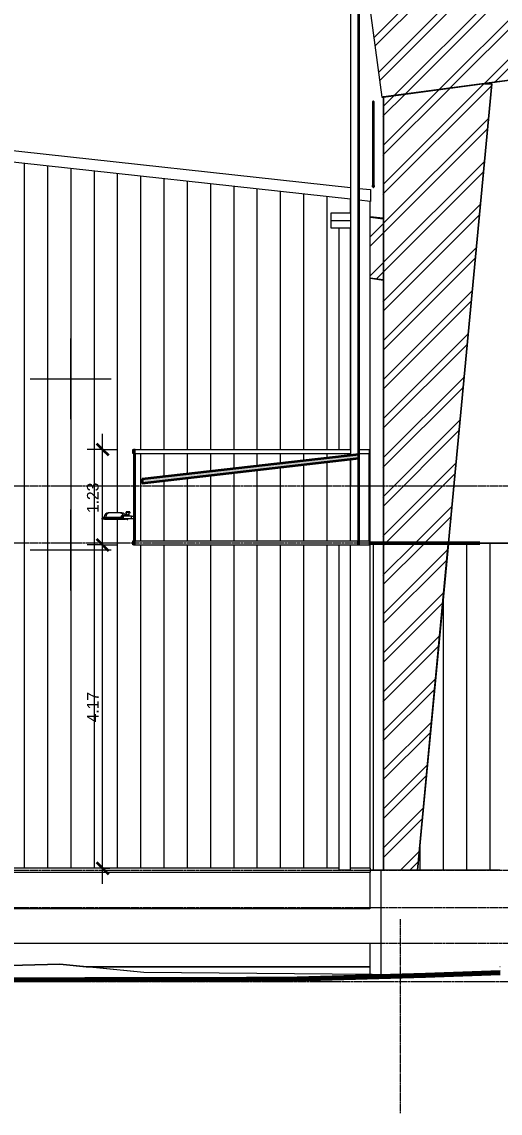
# Model space of a CAD drawing. Header units: centimetres. Extents: x -336 to 16318, y -437 to 1921.
# Drawn here: x 9596 to 10213, y -219 to 1187 of the extents above; entities that cross this region are included whole.
import ezdxf

# ---------------------------------------------------------------- set-up
doc = ezdxf.new("R2010")
doc.units = ezdxf.units.CM
doc.linetypes.add('Centre', pattern=[3.175, 0.635, -0.475, 1.59, -0.475])
doc.linetypes.add('Grid Line', pattern=[2.2225, 1.27, -0.3175, 0.3175, -0.3175])
for name, color, linetype, lineweight in [('A-ANNO-DIMS', 7, 'Continuous', 9), ('A-ANNO-DIMS-100', 7, 'Continuous', 9), ('A-FLOR', 7, 'Continuous', 9), ('A-FLOR-LEVL', 7, 'Continuous', 9), ('A-GENM', 7, 'Continuous', 9), ('A-ROOF', 7, 'Continuous', 9), ('A-ROOF-OTLN', 7, 'Continuous', 9), ('A-ROOF-PATT', 7, 'Continuous', 35), ('A-WALL', 7, 'Continuous', 9), ('A-WALL-PATT', 7, 'Continuous', 35), ('C-BLDG-PADS', 7, 'Continuous', 9), ('C-TOPO', 7, 'Continuous', 9), ('E-LITE-EQPM', 7, 'Continuous', 9), ('M-HVAC-DUCT-CNTR', 7, 'Continuous', 9), ('S-BEAM', 7, 'Continuous', 9), ('S-COLS', 7, 'Continuous', 9), ('S-GRID', 7, 'Continuous', 9)]:
    doc.layers.add(name, color=color, linetype=linetype, lineweight=lineweight)
doc.styles.add('Century Gothic_1', font='GOTHIC.TTF', dxfattribs={"height": 15})
doc.dimstyles.new('FCA_N_Cotas_E100', dxfattribs={"dimscale": 30.48, "dimtxt": 15.662524, "dimasz": 0.492126, "dimexe": 0.656168, "dimexo": 0.656168, "dimgap": 0.032808, "dimtad": 1, "dimlfac": 0.01, "dimrnd": 0.01, "dimzin": 0, "dimdsep": 46, "dimtxsty": 'Century Gothic_1', "dimblk1": 'OBLIQUE', "dimblk2": 'OBLIQUE', "dimsah": 1, "dimcen": 0.09, "dimdle": 0.656168, "dimazin": 2, "dimtfac": 1, "dimtdec": 4, "dimtix": 1, "dimtmove": 0, "dimatfit": 3, "dimfxl": 1, "dimtvp": 1, "dimtolj": 1, "dimtzin": 0, "dimarcsym": 2})
pattern_1 = [(45, (4466.597, 712), (-25.1447, 25.1447), []), (45, (4466.597, 750.1), (-25.1447, 25.1447), [])]
pattern_2 = [(90, (12329.9, 712), (-30, 2e-15), [])]

# ---------------------------------------------------------------- blocks, each defined once
blk = doc.blocks.new('RVR_Tensor angular - d_25 mm-1712944-Section 7')
at = {"layer": 'A-GENM', "color": 8, "true_color": 0x808080}
for p, q in [((2185.2, 1083.6), (2185.2, 975)), ((2187.2, 975), (2187.2, 1083.6))]:
    blk.add_line(p, q, dxfattribs=at)
at = {"layer": 'A-GENM', "lineweight": 25, "flags": 128}
for points in [[(2186.2, 976.1), (2186, 976.1), (2185.8, 976), (2185.6, 975.8), (2185.4, 975.6), (2185.3, 975.4), (2185.2, 975.1), (2185.2, 974.9), (2185.3, 974.6), (2185.4, 974.4), (2185.6, 974.2), (2185.8, 974), (2186, 973.9), (2186.2, 973.9)], [(2186.2, 973.9), (2186.5, 973.9), (2186.7, 974), (2186.9, 974.2), (2187, 974.4), (2187.2, 974.6), (2187.2, 974.9), (2187.2, 975.1), (2187.2, 975.4), (2187, 975.6), (2186.9, 975.8), (2186.7, 976), (2186.5, 976.1), (2186.2, 976.1)]]:
    blk.add_lwpolyline(points, dxfattribs=at)
at = {"layer": 'A-GENM', "color": 8, "true_color": 0x808080}
for start_param, end_param in [(1.570796, 3.141593), (0, 1.570796)]:
    blk.add_ellipse((2186.2, 1083.6), major_axis=(1, 0), ratio=0.891007, start_param=start_param, end_param=end_param, dxfattribs=at)
blk = doc.blocks.new('PQ_RVR_EST-01_ZZ_ZZ_MO_T_A_rvt-2-Section 7')
at = {"layer": 'S-BEAM', "true_color": 0xc0c0c0}
h = blk.add_hatch(dxfattribs=at)
h.set_pattern_fill('FP_24', color=9, style=0, pattern_type=2)
h.set_pattern_definition(pattern_1)
h.paths.add_polyline_path([(2197.4, 1089.7), (4131.5, 1347.8), (4131.5, 1440.6), (2180.4, 1217.5), (2188.2, 1158.6)])
h = blk.add_hatch(dxfattribs=at)
h.set_pattern_fill('FP_24', color=9, style=0, pattern_type=2)
h.set_pattern_definition(pattern_1)
h.paths.add_polyline_path([(2197.5, 1089.2), (2198.9, 1089.4), (2198.9, 1090), (2197.4, 1089.7)])
h.paths.add_polyline_path([(2199.5, 1089.4), (4131.5, 1347.3), (4131.5, 1347.8), (2199.5, 1090)])
h = blk.add_hatch(dxfattribs=at)
h.set_pattern_fill('FP_24', color=9, style=0, pattern_type=2)
h.set_pattern_definition(pattern_1)
h.paths.add_polyline_path([(2198.9, 933), (2198.9, 933.6), (2182.1, 935.7), (2182.1, 935.1)])
h = blk.add_hatch(dxfattribs=at)
h.set_pattern_fill('FP_24', color=9, style=0, pattern_type=2)
h.set_pattern_definition(pattern_1)
h.paths.add_polyline_path([(2198.9, 854.3), (2198.9, 933), (2182.1, 935.1), (2182.1, 856.7)])
h = blk.add_hatch(dxfattribs=at)
h.set_pattern_fill('FP_24', color=9, style=0, pattern_type=2)
h.set_pattern_definition(pattern_1)
h.paths.add_polyline_path([(2198.9, 853.7), (2198.9, 854.3), (2182.1, 856.7), (2182.1, 856.1)])
at = {"layer": 'S-COLS', "true_color": 0xc0c0c0}
h = blk.add_hatch(dxfattribs=at)
h.set_pattern_fill('FP_24', color=9, style=0, pattern_type=2)
h.set_pattern_definition(pattern_1)
h.paths.add_polyline_path([(2242.6, 94), (2282.4, 514.5), (2199.5, 514.5), (2199.5, 94)])
h.paths.add_polyline_path([(2282.5, 515.5), (2338.4, 1106.8), (2329.4, 1106.8), (2199.5, 1089.4), (2199.5, 515.5), (2276.9, 515.5)])
h = blk.add_hatch(dxfattribs=at)
h.set_pattern_fill('FP_24', color=9, style=0, pattern_type=2)
h.set_pattern_definition(pattern_1)
h.paths.add_polyline_path([(2243.2, 94), (2282.9, 514.5), (2282.4, 514.5), (2242.6, 94)])
h.paths.add_polyline_path([(2282.5, 515.5), (2283, 515.5), (2338.9, 1106.8), (2338.4, 1106.8), (2301, 711.9)])
h = blk.add_hatch(dxfattribs=at)
h.set_pattern_fill('FP_24', color=9, style=0, pattern_type=2)
h.set_pattern_definition(pattern_1)
h.paths.add_polyline_path([(2199.5, 94), (2199.5, 514.5), (2198.9, 514.5), (2198.9, 94)])
h.paths.add_polyline_path([(2198.9, 515.5), (2199.5, 515.5), (2199.5, 1090), (2198.9, 1090), (2198.9, 711.9)])
at = {"layer": 'A-FLOR', "color": 8, "true_color": 0x808080}
for p, q in [((2181.6, 91.5), (2181.6, 44)), ((2181.6, 44), (257.6, 44))]:
    blk.add_line(p, q, dxfattribs=at)
at = {"layer": 'A-WALL'}
for p, q in [((2195.7, 94), (2182.1, 94)), ((2349.4, 94), (2195.7, 94)), ((2195.7, 94), (2195.7, -41.5))]:
    blk.add_line(p, q, dxfattribs=at)
at = {"layer": 'S-BEAM'}
for p, q in [((4131.5, 1347.8), (2199.5, 1090)), ((4131.5, 1347.3), (2199.5, 1089.4)), ((2197.4, 1089.7), (2180.4, 1217.5)), ((2198.9, 1090), (2197.4, 1089.7)), ((2197.5, 1089.2), (2197.4, 1089.7)), ((2198.9, 1089.4), (2197.5, 1089.2)), ((2198.9, 933.6), (2182.1, 935.7)), ((2182.1, 935.1), (2198.9, 933)), ((2198.9, 854.3), (2182.1, 856.7)), ((2198.9, 853.7), (2182.1, 856.1))]:
    blk.add_line(p, q, dxfattribs=at)
at = {"layer": 'S-COLS'}
for p, q in [((2338.4, 1106.8), (2282.5, 515.5)), ((2338.9, 1106.8), (2283, 515.5)), ((2329.4, 1106.8), (2338.4, 1106.8)), ((2338.4, 1106.8), (2338.9, 1106.8)), ((2198.9, 1090), (2198.9, 515.5)), ((2199.5, 1090), (2198.9, 1090)), ((2199.5, 1090), (2199.5, 515.5)), ((2198.9, 514.5), (2198.9, 94)), ((2199.5, 514.5), (2199.5, 94)), ((2282.4, 514.5), (2242.6, 94)), ((2282.9, 514.5), (2243.2, 94))]:
    blk.add_line(p, q, dxfattribs=at)
at = {"layer": 'A-GENM', "lineweight": 25}
blk.add_blockref('RVR_Tensor angular - d_25 mm-1712944-Section 7', (0, 0), dxfattribs=at)
blk = doc.blocks.new('PROLIT_V_3_AS_206W - Standart-1740429-Section 7')
at = {"layer": 'E-LITE-EQPM'}
for p, q in [((1838.6, 548.6), (1838.6, 547.2)), ((1838.7, 548.6), (1838.6, 548.6)), ((1838.6, 548.6), (1838.7, 548.6)), ((1839.7, 548.6), (1838.7, 548.6)), ((1839.7, 548.6), (1860.7, 548.6)), ((1846.5, 554.2), (1844.7, 554.2)), ((1859.3, 554.2), (1846.5, 554.2)), ((1861.9, 554.2), (1859.3, 554.2)), ((1860.7, 548.9), (1860.2, 545.9)), ((1861.8, 548.8), (1861.8, 547.9)), ((1863.3, 549.3), (1862.5, 548.7)), ((1862.5, 548.7), (1862.6, 547.6)), ((1863.2, 550.1), (1863.2, 550.1)), ((1863.2, 549.3), (1863.2, 550.1)), ((1863.2, 549.3), (1863.2, 550.1)), ((1874.3, 550.1), (1863.2, 550.1)), ((1864.2, 548.9), (1863.3, 549.3)), ((1863.4, 551.1), (1863.4, 551.1)), ((1864.4, 547.9), (1864.2, 548.9)), ((1867.8, 555.2), (1867.8, 550.1)), ((1867.8, 550.1), (1867.8, 555.2)), ((1868, 555.4), (1867.9, 555.4)), ((1867.9, 550.1), (1867.9, 555.2)), ((1871.7, 554.8), (1867.9, 554.8)), ((1872.3, 555.4), (1868, 555.4)), ((1868, 555.3), (1872.3, 555.3)), ((1868.3, 555.5), (1871.9, 555.5)), ((1868.3, 555.5), (1868.3, 555.5)), ((1868.3, 555.5), (1868.3, 555.4)), ((1868.3, 555.4), (1868.3, 555.5)), ((1869.9, 552.1), (1869.9, 552.1)), ((1869.9, 551.8), (1869.9, 551.8)), ((1869.9, 551), (1869.9, 551)), ((1869.9, 550.7), (1869.9, 550.7)), ((1870.7, 555.5), (1870.4, 555.5)), ((1870.4, 555.5), (1870.4, 555.5)), ((1870.4, 555.5), (1871.6, 555.5)), ((1870.4, 555.5), (1870.4, 555.5)), ((1870.4, 555.5), (1870.4, 555.5)), ((1870.5, 555.5), (1870.5, 555.5)), ((1870.5, 555.5), (1871.6, 555.5)), ((1870.7, 555.5), (1870.5, 555.5)), ((1870.5, 555.5), (1871.6, 555.5)), ((1871.6, 555.5), (1870.5, 555.5)), ((1870.5, 555.5), (1870.5, 555.5)), ((1870.5, 555.5), (1870.5, 555.5)), ((1870.5, 555.5), (1870.5, 555.5)), ((1870.5, 555.5), (1870.5, 555.5)), ((1870.5, 555.5), (1870.5, 555.5)), ((1870.9, 555.5), (1870.7, 555.5)), ((1870.7, 555.5), (1870.7, 555.5)), ((1870.9, 555.5), (1870.7, 555.5)), ((1870.7, 555.5), (1870.7, 555.5)), ((1870.7, 555.5), (1870.7, 555.5)), ((1870.7, 555.5), (1870.7, 555.5)), ((1870.7, 555.5), (1870.7, 555.5)), ((1870.7, 555.5), (1870.7, 555.5)), ((1871.2, 555.5), (1870.9, 555.5)), ((1870.9, 555.5), (1870.9, 555.5)), ((1870.9, 555.5), (1871.1, 555.5)), ((1871.1, 555.5), (1870.9, 555.5)), ((1871.1, 555.5), (1870.9, 555.5)), ((1870.9, 555.5), (1870.9, 555.5)), ((1870.9, 555.5), (1870.9, 555.5)), ((1870.9, 555.5), (1870.9, 555.5)), ((1870.9, 555.5), (1870.9, 555.5)), ((1870.9, 555.5), (1870.9, 555.5)), ((1870.9, 555.5), (1870.9, 555.5)), ((1871.1, 555.5), (1871.1, 555.5)), ((1871.4, 555.5), (1871.1, 555.5)), ((1871.1, 555.5), (1871.1, 555.5)), ((1871.1, 555.5), (1871.1, 555.5)), ((1871.1, 555.5), (1871.1, 555.5)), ((1871.1, 555.5), (1871.1, 555.5)), ((1871.1, 555.5), (1871.1, 555.5)), ((1871.4, 555.5), (1871.2, 555.5)), ((1871.2, 555.5), (1871.2, 555.5)), ((1871.2, 555.5), (1871.2, 555.5)), ((1871.2, 555.5), (1871.2, 555.5)), ((1871.6, 555.5), (1871.4, 555.5)), ((1871.4, 555.5), (1871.4, 555.5)), ((1871.6, 555.5), (1871.4, 555.5)), ((1871.4, 555.5), (1871.4, 555.5)), ((1871.4, 555.5), (1871.6, 555.5)), ((1871.6, 555.5), (1871.4, 555.5)), ((1871.4, 555.5), (1871.4, 555.5)), ((1871.4, 555.5), (1871.4, 555.5)), ((1871.4, 555.5), (1871.4, 555.5)), ((1871.4, 555.5), (1871.4, 555.5)), ((1871.4, 555.5), (1871.4, 555.5)), ((1871.4, 555.5), (1871.4, 555.5)), ((1871.4, 555.5), (1871.4, 555.5)), ((1871.6, 555.5), (1871.6, 555.5)), ((1871.6, 555.5), (1871.6, 555.5)), ((1871.6, 555.5), (1871.6, 555.5)), ((1871.6, 555.5), (1871.6, 555.5)), ((1871.6, 555.5), (1871.6, 555.5)), ((1871.6, 555.5), (1871.6, 555.5)), ((1871.6, 555.5), (1871.6, 555.5)), ((1871.6, 555.5), (1871.6, 555.5)), ((1871.6, 555.5), (1871.6, 555.5)), ((1871.6, 555.5), (1871.6, 555.5)), ((1871.6, 555.5), (1871.6, 555.5)), ((1871.6, 555.5), (1871.6, 555.5)), ((1871.6, 553.9), (1871.9, 554.5)), ((1871.6, 550.1), (1871.6, 553.9)), ((1871.9, 555.5), (1871.9, 555.4)), ((1872.3, 555.2), (1872.3, 553.6)), ((1872.3, 553.6), (1872.3, 555.2)), ((1872.3, 553.6), (1872.4, 553.6)), ((1872.3, 553.6), (1872.3, 553.6)), ((1872.4, 553.6), (1872.4, 555.2)), ((1874.3, 546.5), (1874.3, 550.1)), ((1874.3, 550.1), (1877.7, 550.1)), ((1877.7, 546.5), (1877.7, 550.1)), ((1836.3, 547.2), (1836.3, 546.7)), ((1836.3, 547.2), (1836.4, 547.2)), ((1836.6, 547.2), (1836.3, 547.2)), ((1836.3, 546.7), (1836.4, 546.7)), ((1836.4, 546.7), (1836.3, 546.7)), ((1836.9, 547.2), (1836.4, 547.2)), ((1836.4, 546.8), (1836.4, 545.9)), ((1836.4, 546.8), (1836.5, 546.8)), ((1836.4, 546.7), (1836.9, 546.7)), ((1836.5, 545.9), (1836.4, 545.9)), ((1836.5, 546.8), (1836.6, 546.8)), ((1839.7, 545.9), (1836.5, 545.9)), ((1836.9, 547.2), (1860.4, 547.2)), ((1839.7, 546.7), (1836.9, 546.7)), ((1860.3, 546.8), (1839.7, 546.8)), ((1839.7, 545.9), (1860.2, 545.9)), ((1860.2, 545.9), (1866.6, 545.9)), ((1862.6, 547.6), (1863.6, 547.3)), ((1863.2, 546.5), (1863.2, 547.4)), ((1863.2, 546.5), (1863.2, 547.4)), ((1863.2, 546.5), (1863.2, 546.5)), ((1874.3, 546.5), (1863.2, 546.5)), ((1863.6, 547.3), (1864.4, 547.9)), ((1866.6, 545.9), (1866.5, 546.5)), ((1866.6, 545.9), (1866.8, 545.9)), ((1870, 545.9), (1866.8, 545.9)), ((1867.9, 547.2), (1868, 547.2)), ((1868, 545.8), (1868, 545.9)), ((1868, 545.9), (1868, 545.8)), ((1869.8, 545.8), (1868, 545.8)), ((1869, 545.8), (1869, 545.8)), ((1869, 545.8), (1869.6, 545.8)), ((1869.2, 545.8), (1869, 545.8)), ((1869, 545.8), (1869.6, 545.8)), ((1869.6, 545.8), (1869, 545.8)), ((1869, 545.8), (1869, 545.8)), ((1869.2, 545.8), (1869, 545.8)), ((1869, 545.8), (1869, 545.8)), ((1869, 545.8), (1869.6, 545.8)), ((1869, 545.8), (1869, 545.8)), ((1869, 545.8), (1869, 545.8)), ((1869, 545.8), (1869, 545.8)), ((1869, 545.8), (1869, 545.8)), ((1869, 545.8), (1869, 545.8)), ((1869, 545.8), (1869, 545.8)), ((1869.3, 545.8), (1869.2, 545.8)), ((1869.2, 545.8), (1869.2, 545.8)), ((1869.2, 545.8), (1869.4, 545.8)), ((1869.4, 545.8), (1869.2, 545.8)), ((1869.3, 545.8), (1869.2, 545.8)), ((1869.2, 545.8), (1869.2, 545.8)), ((1869.2, 545.8), (1869.2, 545.8)), ((1869.2, 545.8), (1869.2, 545.8)), ((1869.2, 545.8), (1869.2, 545.8)), ((1869.2, 545.8), (1869.2, 545.8)), ((1869.2, 545.8), (1869.2, 545.8)), ((1869.4, 545.8), (1869.3, 545.8)), ((1869.3, 545.8), (1869.3, 545.8)), ((1869.4, 545.8), (1869.3, 545.8)), ((1869.3, 545.8), (1869.3, 545.8)), ((1869.3, 545.8), (1869.3, 545.8)), ((1869.3, 545.8), (1869.3, 545.8)), ((1869.3, 545.8), (1869.3, 545.8)), ((1869.3, 545.8), (1869.3, 545.8)), ((1869.5, 545.8), (1869.4, 545.8)), ((1869.4, 545.8), (1869.4, 545.8)), ((1869.4, 545.8), (1869.4, 545.8)), ((1869.5, 545.8), (1869.4, 545.8)), ((1869.4, 545.8), (1869.4, 545.8)), ((1869.4, 545.8), (1869.4, 545.8)), ((1869.4, 545.8), (1869.4, 545.8)), ((1869.4, 545.8), (1869.4, 545.8)), ((1869.4, 545.8), (1869.4, 545.8)), ((1869.4, 545.8), (1869.4, 545.8)), ((1869.4, 545.8), (1869.4, 545.8)), ((1869.6, 545.8), (1869.5, 545.8)), ((1869.5, 545.8), (1869.5, 545.8)), ((1869.6, 545.8), (1869.5, 545.8)), ((1869.5, 545.8), (1869.5, 545.8)), ((1869.5, 545.8), (1869.6, 545.8)), ((1869.6, 545.8), (1869.5, 545.8)), ((1869.5, 545.8), (1869.5, 545.8)), ((1869.5, 545.8), (1869.5, 545.8)), ((1869.5, 545.8), (1869.5, 545.8)), ((1869.5, 545.8), (1869.5, 545.8)), ((1869.5, 545.8), (1869.5, 545.8)), ((1869.5, 545.8), (1869.5, 545.8)), ((1869.5, 545.8), (1869.5, 545.8)), ((1869.6, 545.8), (1869.6, 545.8)), ((1869.6, 545.8), (1869.6, 545.8)), ((1869.6, 545.8), (1869.6, 545.8)), ((1869.6, 545.8), (1869.6, 545.8)), ((1869.6, 545.8), (1869.6, 545.8)), ((1869.6, 545.8), (1869.6, 545.8)), ((1869.6, 545.8), (1869.6, 545.8)), ((1869.6, 545.8), (1869.6, 545.8)), ((1869.6, 545.8), (1869.6, 545.8)), ((1869.6, 545.8), (1869.6, 545.8)), ((1869.6, 545.8), (1869.6, 545.8)), ((1869.6, 545.8), (1869.6, 545.8)), ((1869.8, 545.8), (1869.8, 545.9)), ((1870, 545.9), (1870, 546.5)), ((1877.7, 546.5), (1874.3, 546.5))]:
    blk.add_line(p, q, dxfattribs=at)
for centre, major_axis, start_param, end_param in [((1839.2, 548.9), (0, 0.286), 3.403392, 4.712389), ((1844.8, 548.9), (0, 5.35), 0.034907, 1.570796), ((1844.8, 548.9), (0, 5.35), 0.802851, 1.570796), ((1844.8, 548.9), (0, 5.35), 0.802851, 1.570796), ((1844.8, 548.9), (0, 5.35), 0.802851, 1.570796), ((1844.8, 548.9), (0, 5.35), 0.802851, 1.570796), ((1844.8, 548.9), (0, 5.35), 0.802851, 1.570796), ((1844.8, 548.9), (0, 5.35), 0.802851, 1.570796), ((1844.8, 548.9), (0, 5.35), 0.802851, 1.570796), ((1841, 548.9), (0, 0.286), 3.141593, 4.712389), ((1846.7, 548.9), (0, 5.35), 0.034907, 1.570796), ((1859.1, 548.9), (0, 5.35), 5.115536, 6.248279), ((1863.4, 548.3), (0, 2.76), 5.432646, 7.619746), ((1863.2, 548.6), (0, 1.48), 0, 1.471634), ((1863.2, 548.6), (0, 1.48), 0.981089, 1.471634), ((1861.7, 548.9), (0, 5.35), 4.943397, 6.248279), ((1863.4, 548.3), (0, 2.76), 6.16168, 6.404691), ((1868, 555.2), (0, 0.162), 0, 1.570796), ((1867.9, 555.2), (0, 0.162), 0, 1.570796), ((1868, 555.2), (0, 0.0562), 0, 1.570796), ((1867.9, 555.2), (0, 0.0562), 0, 1.570796), ((1869.9, 551.4), (0, 0.699), 0, 3.141593), ((1869.9, 551.4), (0, 0.699), 0, 1.570796), ((1869.9, 551.4), (0, 0.699), 1.584273, 2.617994), ((1869.9, 551.4), (0, 0.4), 0, 3.141593), ((1869.9, 551.4), (0, 0.4), 0.785398, 2.094395), ((1869.9, 551.4), (0, 0.4), 0, 0.523599), ((1869.9, 551.4), (0, 0.699), 2.879793, 3.141593), ((1869.9, 551.4), (0, 0.4), 2.879793, 3.141593), ((1869.9, 551.4), (0, 0.699), 3.141593, 6.283185), ((1869.9, 551.4), (0, 0.699), 4.974188, 6.283185), ((1869.9, 551.4), (0, 0.4), 3.141593, 6.283185), ((1869.9, 551.4), (0, 0.4), 6.021386, 6.283185), ((1869.9, 551.4), (0, 0.699), 3.141593, 4.698913), ((1869.9, 551.4), (0, 0.4), 3.141593, 3.403392), ((1869.9, 551.4), (0, 0.4), 5.235988, 5.759587), ((1869.9, 551.4), (0, 0.4), 4.691625, 4.712389), ((1871.7, 554.6), (0, 0.199), 4.267846, 6.283185), ((1871.7, 554.6), (0, 0.199), 5.023598, 5.527433), ((1872.2, 555.2), (0, 0.0626), 4.712389, 6.021386), ((1872.3, 555.2), (0, 0.153), 4.712389, 6.283185), ((1872.2, 555.2), (0, 0.153), 4.712389, 5.759587), ((1872.3, 555.2), (0, 0.0626), 4.712389, 6.283185), ((1863.2, 548), (0, 1.48), 1.669959, 3.141593), ((1863.2, 548), (0, 1.48), 1.915231, 2.405776), ((1863.2, 548), (0, 1.48), 2.651048, 3.141593)]:
    blk.add_ellipse(centre, major_axis=major_axis, ratio=0.999996, start_param=start_param, end_param=end_param, dxfattribs=at)
blk = doc.blocks.new('PQ_RVR_MEP-01_ZZ_ZZ_MO_T_A_rvt-2-Section 7')
at = {"layer": 'M-HVAC-DUCT-CNTR', "color": 5, "true_color": 0x0000ff}
for p, q in [((1796.1, 674.9), (1796.1, 778.9)), ((1744.1, 726.9), (1848.1, 726.9))]:
    blk.add_line(p, q, dxfattribs=at)
at = {"layer": 'M-HVAC-DUCT-CNTR', "color": 6, "true_color": 0xff00ff}
for p, q in [((1796.1, 454.4), (1796.1, 558.4)), ((1744.1, 506.4), (1848.1, 506.4))]:
    blk.add_line(p, q, dxfattribs=at)
at = {"layer": 'E-LITE-EQPM', "lineweight": 9}
blk.add_blockref('PROLIT_V_3_AS_206W - Standart-1740429-Section 7', (0, 0), dxfattribs=at)
blk = doc.blocks.new('RVR-PQ-Canal ALL-Basado en cara - 100 x 150 x Sin camara-1843749-Section 7')
at = {"layer": 'A-GENM', "color": 8, "true_color": 0x808080}
for p, q in [((2157, 1232.5), (2167, 1232.5)), ((2157, 628.3), (2157, 1232.5)), ((2157, 588.8), (2157, 623.3)), ((2167, 588.8), (2157, 588.8))]:
    blk.add_line(p, q, dxfattribs=at)
blk = doc.blocks.new('RVR-PQ-Canal ALL-Basado en cara - 100 x 150-1843616-Section 7')
at = {"layer": 'A-GENM', "color": 8, "true_color": 0x808080}
for p, q in [((2131.8, 930.7), (2131.8, 940.7)), ((2131.8, 940.7), (2157, 940.7)), ((2131.8, 920.7), (2131.8, 930.7)), ((2131.8, 930.7), (2157, 930.7)), ((2157, 920.7), (2131.8, 920.7)), ((2141.8, 920.7), (2141.8, 635.8)), ((2156.8, 635.8), (2156.8, 920.7)), ((2141.8, 513), (2141.8, 94)), ((2156.8, 94), (2156.8, 513)), ((2156.8, 94), (2141.8, 94))]:
    blk.add_line(p, q, dxfattribs=at)
blk = doc.blocks.new('DIMBLOCK53-Section 7')
at = {"layer": 'A-ANNO-DIMS-100', "lineweight": 35}
for p, q in [((9700.6, 513), (9693.1, 520.5)), ((9700.6, 513), (9708.1, 505.5)), ((9700.6, 96.5), (9693.1, 104)), ((9700.6, 96.5), (9708.1, 89))]:
    blk.add_line(p, q, dxfattribs=at)
at = {"layer": 'A-ANNO-DIMS-100'}
for p, q in [((9700.6, 513), (9680.6, 513)), ((9700.6, 76.5), (9700.6, 513)), ((9700.6, 513), (9719.6, 513)), ((9700.6, 96.5), (9680.6, 96.5)), ((9700.6, 96.5), (9710, 96.5))]:
    blk.add_line(p, q, dxfattribs=at)
at = {"layer": 'A-ANNO-DIMS-100', "color": 0, "insert": (9680.4, 284.4), "char_height": 15, "width": 48.927, "attachment_point": 1, "rotation": 90, "line_spacing_factor": 0.984502, "style": 'Century Gothic_1'}
blk.add_mtext('4.17', dxfattribs=at)
blk = doc.blocks.new('_Oblique')
at = {"color": 0, "linetype": 'ByBlock', "lineweight": -2}
blk.add_line((-0.5, -0.5), (0.5, 0.5), dxfattribs=at)
blk = doc.blocks.new('DIMBLOCK54-Section 7')
at = {"layer": 'A-ANNO-DIMS-100'}
for p, q in [((9700.6, 513), (9700.6, 655.8)), ((9700.6, 635.8), (9680.6, 635.8)), ((9700.6, 635.8), (9719.6, 635.8)), ((9700.6, 513), (9680.6, 513)), ((9700.6, 513), (9719.6, 513))]:
    blk.add_line(p, q, dxfattribs=at)
at = {"layer": 'A-ANNO-DIMS-100', "lineweight": 35}
for p, q in [((9700.6, 635.8), (9693.1, 643.3)), ((9700.6, 635.8), (9708.1, 628.3)), ((9700.6, 513), (9693.1, 520.5)), ((9700.6, 513), (9708.1, 505.5))]:
    blk.add_line(p, q, dxfattribs=at)
at = {"layer": 'A-ANNO-DIMS-100', "color": 0, "insert": (9680.4, 554), "char_height": 15, "width": 48.927, "attachment_point": 1, "rotation": 90, "line_spacing_factor": 0.984502, "style": 'Century Gothic_1'}
blk.add_mtext('1.23', dxfattribs=at)

msp = doc.modelspace()

# ---------------------------------------------------------------- hatches: boundary and pattern name
at = {"layer": 'A-FLOR', "true_color": 0x9a9a9a}
msp.add_hatch(color=253, dxfattribs=at).paths.add_polyline_path([(10045.364, 514.53), (10186.78, 514.53), (10186.78, 515.53), (10045.364, 515.53)])
at = {"layer": 'A-ROOF-PATT', "lineweight": 9, "true_color": 0x9a9a9a}
msp.add_hatch(color=253, dxfattribs=at).paths.add_polyline_path([(9751.478, 592.543), (10030.765, 624.512), (10030.765, 629.544), (9751.478, 597.576)])
at = {"layer": 'A-WALL-PATT', "lineweight": 9, "true_color": 0x9a9a9a}
for points in [[(10030.765, 518.03), (10030.765, 1234.505), (10030.265, 1234.505), (10030.265, 518.03)], [(9740.228, 630.8), (9742.728, 630.8), (9742.728, 635.8), (9740.228, 635.8)], [(9741.478, 518.03), (9741.978, 518.03), (9741.978, 630.8), (9741.478, 630.8), (9741.478, 544.396)], [(9740.228, 513.03), (9742.728, 513.03), (9742.728, 518.03), (9740.228, 518.03)], [(10029.015, 513.03), (10031.515, 513.03), (10031.515, 518.03), (10029.015, 518.03)]]:
    msp.add_hatch(color=253, dxfattribs=at).paths.add_polyline_path(points)
at = {"layer": 'A-WALL-PATT', "lineweight": 9, "true_color": 0xc0c0c0}
h = msp.add_hatch(dxfattribs=at)
h.set_pattern_fill('FP_21', color=9, style=0, pattern_type=2)
h.set_pattern_definition(pattern_2)
h.paths.add_polyline_path([(8120.888, 96.5), (10005.056, 96.5), (10005.056, 513.03), (9739.574, 513.03), (9739.574, 518.03), (9740.827, 518.03), (9740.827, 546.538), (9733.35, 546.538), (9733.333, 545.894), (9699.708, 545.894), (9699.784, 546.764), (9700.033, 546.764), (9700.033, 547.184), (9701.89, 547.184), (9702.002, 548.596), (9702.693, 548.708), (9702.769, 548.994), (9703.009, 550.434), (9703.517, 551.605), (9704.614, 552.883), (9705.511, 553.533), (9706.781, 554.039), (9707.964, 554.225), (9725.587, 554.163), (9726.556, 554.004), (9727.833, 553.424), (9728.868, 552.596), (9729.742, 551.355), (9730.371, 550.104), (9731.084, 550.104), (9731.146, 555.232), (9731.246, 555.232), (9731.246, 554.759), (9735.013, 554.759), (9735.192, 554.475), (9734.911, 553.884), (9734.911, 550.104), (9740.827, 550.104), (9740.827, 630.8), (9739.574, 630.8), (9739.574, 635.8), (10005.056, 635.8), (10005.056, 920.723), (9995.056, 920.723), (9995.056, 940.723), (10020.265, 940.723), (10020.265, 958.194), (9069.474, 1062.239), (8120.888, 955.083), (8120.888, 265.192)])
h.paths.add_polyline_path([(10020.056, 96.5), (10045.364, 96.5), (10045.364, 955.447), (10030.765, 957.045), (10030.765, 635.8), (10044.289, 635.8), (10044.289, 513.03), (10020.056, 513.03), (10020.056, 97.67)])
h.paths.add_polyline_path([(9080.632, 516.001), (9076.832, 516.001), (9076.832, 639.793), (9150.622, 639.793), (9150.622, 516.001), (9083.074, 516.001)])
h.paths.add_polyline_path([(8571.517, 518.242), (8497.727, 518.242), (8497.727, 642.035), (8571.517, 642.035), (8571.517, 519.734)])
h.paths.add_polyline_path([(9194.601, 519.723), (9155.324, 519.723), (9155.324, 639.723), (9225.324, 639.723), (9225.324, 519.723)])
h.paths.add_polyline_path([(8643.559, 519.723), (8573.559, 519.723), (8573.559, 639.723), (8643.559, 639.723), (8643.559, 544.396)])
h.paths.add_polyline_path([(9735.746, 553.594), (9735.584, 553.594), (9735.646, 555.231), (9735.746, 555.231), (9735.746, 553.884)])
h.paths.add_polyline_path([(9735.192, 555.294), (9731.608, 555.394), (9731.608, 555.492), (9735.592, 555.394), (9735.583, 555.294)])
h.paths.add_polyline_path([(10020.056, 635.8), (10020.265, 635.8), (10020.265, 920.723), (10020.056, 920.723), (10020.056, 711.918)])
h = msp.add_hatch(dxfattribs=at)
h.set_pattern_fill('FP_23', color=9, style=0, pattern_type=2)
h.set_pattern_definition([(90, (9741.498315, 712.001), (-0.08416, 5e-18), [])])
h.paths.add_polyline_path([(9741.478, 518.03), (9741.478, 630.8), (9740.827, 630.8), (9740.827, 550.104), (9740.978, 550.104), (9740.978, 546.538), (9740.827, 546.538), (9740.827, 518.03)])
h = msp.add_hatch(dxfattribs=at)
h.set_pattern_fill('FP_21', color=9, style=0, pattern_type=2)
h.set_pattern_definition(pattern_2)
h.paths.add_polyline_path([(10044.289, 518.03), (10044.289, 630.8), (10030.765, 630.8), (10030.765, 518.03), (10031.515, 518.03)])
h.paths.add_polyline_path([(9742.081, 518.03), (10030.265, 518.03), (10030.265, 588.801), (10020.265, 588.801), (10020.265, 623.31), (9750.833, 592.543), (9750.833, 597.576), (10020.265, 628.416), (10020.265, 630.8), (9741.978, 630.8), (9741.978, 518.03)])
at = {"layer": 'A-WALL-PATT', "lineweight": 9, "true_color": 0x808080}
h = msp.add_hatch(dxfattribs=at)
h.set_pattern_fill('FP_21', color=8, style=0, pattern_type=2)
h.set_pattern_definition(pattern_2)
h.paths.add_polyline_path([(10212.962, 94), (10228.068, 94), (10228.068, 515.53), (10225.53, 515.53), (10225.53, 514.53), (10146.252, 514.53), (10106.498, 94), (10212.821, 94)])
h.paths.add_polyline_path([(10045.364, 94), (10062.238, 94), (10062.238, 514.53), (10045.364, 514.53), (10045.364, 96.5)])

# ---------------------------------------------------------------- linework, layer by layer
at = {"layer": 'A-FLOR', "lineweight": 35}
for p, q in [((10186.78, 515.53), (10045.364, 515.53)), ((10045.364, 515.53), (10045.364, 514.53)), ((10045.364, 514.53), (10186.78, 514.53)), ((10186.78, 514.53), (10186.78, 515.53))]:
    msp.add_line(p, q, dxfattribs=at)
at = {"layer": 'A-FLOR', "color": 8, "true_color": 0x808080}
for p, q in [((10186.78, 515.53), (10225.53, 515.53)), ((10225.53, 514.53), (10186.78, 514.53))]:
    msp.add_line(p, q, dxfattribs=at)
at = {"layer": 'A-FLOR-LEVL', "color": 253, "linetype": 'Centre', "true_color": 0xaaaaaa}
for p, q in [((7411.125, 588.801), (14440.542, 588.801)), ((7411.125, 515.53), (14440.542, 515.53)), ((7411.125, 94), (14313.542, 94)), ((7411.125, 46.025), (14440.542, 46.025)), ((7411.125, 0), (14313.542, 0)), ((14440.542, -50), (7411.125, -50))]:
    msp.add_line(p, q, dxfattribs=at)
at = {"layer": 'A-ROOF'}
for p, q in [((9750.833, 597.576), (10020.265, 628.416)), ((9750.833, 597.576), (9751.478, 597.576)), ((9750.833, 592.543), (9750.833, 597.576)), ((9751.478, 592.543), (9750.833, 592.543))]:
    msp.add_line(p, q, dxfattribs=at)
at = {"layer": 'A-ROOF', "lineweight": 35}
for p, q in [((10030.765, 629.544), (9751.478, 597.576)), ((9751.478, 592.543), (10030.765, 624.512)), ((9751.478, 597.576), (9751.478, 592.543))]:
    msp.add_line(p, q, dxfattribs=at)
at = {"layer": 'A-ROOF-OTLN'}
for p, q in [((9069.474, 1077.334), (10020.265, 973.284)), ((10020.265, 958.194), (9069.5, 1062.241)), ((10030.765, 972.135), (10045.646, 970.506)), ((10045.646, 970.506), (10045.646, 955.416)), ((10045.646, 955.416), (10030.765, 957.045))]:
    msp.add_line(p, q, dxfattribs=at)
at = {"layer": 'A-WALL', "lineweight": 35}
for p, q in [((10030.265, 1234.505), (10030.265, 518.03)), ((10030.765, 518.03), (10030.765, 1234.505)), ((9741.478, 630.8), (9741.478, 518.03)), ((9741.978, 630.8), (9741.478, 630.8)), ((9741.978, 518.03), (9741.978, 630.8)), ((9741.478, 518.03), (9741.978, 518.03)), ((10030.265, 518.03), (10030.765, 518.03))]:
    msp.add_line(p, q, dxfattribs=at)
at = {"layer": 'A-WALL'}
for p, q in [((10031.265, 1234.505), (10031.265, 972.08)), ((10045.364, 515.53), (10045.364, 955.447)), ((9742.728, 635.8), (9740.228, 635.8)), ((9740.228, 635.8), (9740.228, 630.8)), ((9742.728, 630.8), (9742.728, 635.8)), ((9740.228, 630.8), (9742.728, 630.8)), ((9740.827, 630.8), (9740.827, 550.104)), ((10044.289, 518.03), (10044.289, 630.8)), ((9740.827, 546.538), (9740.827, 518.03)), ((9742.728, 518.03), (9740.228, 518.03)), ((9740.228, 518.03), (9740.228, 513.03)), ((9740.228, 513.03), (9742.728, 513.03)), ((9742.728, 513.03), (9742.728, 518.03)), ((10029.015, 518.03), (10029.015, 513.03)), ((10031.515, 518.03), (10029.015, 518.03)), ((10029.015, 513.03), (10031.515, 513.03)), ((10031.515, 513.03), (10031.515, 518.03)), ((10045.364, 96.5), (10045.364, 514.53)), ((10212.736, 94), (10045.364, 94)), ((10059.001, 94), (10059.001, -41.473))]:
    msp.add_line(p, q, dxfattribs=at)
at = {"layer": 'A-WALL', "lineweight": 18}
for p, q in [((9739.574, 630.8), (9739.574, 635.8)), ((9739.574, 635.8), (9740.228, 635.8)), ((9742.728, 635.8), (10020.265, 635.8)), ((10030.765, 635.8), (10044.289, 635.8)), ((10044.289, 635.8), (10044.289, 630.8)), ((9740.228, 630.8), (9739.574, 630.8)), ((9742.728, 630.8), (10020.265, 630.8)), ((10030.765, 630.8), (10044.289, 630.8)), ((9739.574, 513.03), (9739.574, 518.03)), ((9739.574, 518.03), (9740.228, 518.03)), ((9740.228, 513.03), (9739.574, 513.03)), ((9742.728, 518.03), (10029.015, 518.03)), ((9742.728, 513.03), (10029.015, 513.03)), ((10031.515, 518.03), (10044.289, 518.03)), ((10031.515, 513.03), (10044.289, 513.03)), ((10044.289, 518.03), (10044.289, 513.03)), ((10005.056, 96.5), (8119.14, 96.5)), ((8119.14, 91.5), (10045.364, 91.5)), ((10045.364, 96.5), (10020.056, 96.5)), ((10045.364, 96.5), (10045.364, 91.5))]:
    msp.add_line(p, q, dxfattribs=at)
at = {"layer": 'C-BLDG-PADS', "color": 253, "true_color": 0xaaaaaa}
for p, q in [((8134.071, 0), (10044.864, 0)), ((10044.864, 0), (10044.864, -30.48)), ((10044.864, -30.48), (9679.269, -30.48))]:
    msp.add_line(p, q, dxfattribs=at)
at = {"layer": 'C-TOPO', "color": 253, "true_color": 0xaaaaaa}
for p, q in [((9504.165, -30.654), (9645.576, -27.222)), ((9645.576, -27.222), (9510.682, -30.496)), ((9645.576, -27.222), (9679.434, -30.496)), ((9753.831, -37.689), (9645.576, -27.222)), ((9679.434, -30.496), (10044.864, -30.496)), ((9753.831, -30.496), (9679.434, -30.496)), ((9753.831, -37.689), (9679.434, -30.496)), ((10044.864, -30.496), (9753.831, -30.496)), ((10044.864, -40.185), (9753.831, -37.689)), ((10044.864, -40.185), (9753.831, -37.689)), ((10059.001, -41.224), (9873.621, -46.58)), ((10116.9, -41.488), (9951.526, -46.252)), ((10044.864, -30.496), (10044.864, -40.185)), ((10044.864, -40.185), (10059.001, -40.012)), ((10048.181, -40.186), (10044.864, -40.185)), ((10212.962, -38.041), (10116.9, -41.488)), ((10153.286, -38.5), (10151.377, -38.555)), ((10212.821, -37.401), (10153.286, -38.5)), ((10153.286, -38.5), (10182.954, -38.006)), ((10153.286, -38.5), (10160.15, -38.38)), ((10212.814, -30.496), (10212.73, -30.496)), ((10212.821, -30.496), (10212.814, -30.496)), ((9677.794, -47.402), (9426.359, -48.256)), ((9493.075, -47.4), (9651.349, -47.492)), ((9677.794, -47.402), (9678.687, -47.4)), ((9678.471, -47.4), (9677.794, -47.402)), ((9678.471, -47.4), (9916.439, -46.4)), ((9885.906, -46.708), (9678.687, -47.4)), ((9885.906, -46.708), (9951.526, -46.252)), ((9916.439, -46.4), (9915.644, -46.412))]:
    msp.add_line(p, q, dxfattribs=at)
at = {"layer": 'C-TOPO', "color": 253, "lineweight": 70, "true_color": 0xaaaaaa}
for p, q in [((10116.9, -41.488), (9951.526, -46.252)), ((10212.991, -38.04), (10116.9, -41.488)), ((9677.794, -47.402), (9426.359, -48.256)), ((9678.687, -47.4), (9677.794, -47.402)), ((9885.906, -46.708), (9678.687, -47.4)), ((9951.526, -46.252), (9885.906, -46.708))]:
    msp.add_line(p, q, dxfattribs=at)
at = {"layer": 'S-GRID', "color": 253, "linetype": 'Grid Line', "true_color": 0xaaaaaa}
msp.add_line((10084.678, -219.006), (10084.678, 30.994), dxfattribs=at)

# ---------------------------------------------------------------- block references
at = {"lineweight": 5}
for name in ['PQ_RVR_EST-01_ZZ_ZZ_MO_T_A_rvt-2-Section 7', 'PQ_RVR_MEP-01_ZZ_ZZ_MO_T_A_rvt-2-Section 7']:
    msp.add_blockref(name, (7863.302, 0), dxfattribs=at)
at = {"layer": 'A-GENM', "color": 8, "true_color": 0x808080}
for name in ['RVR-PQ-Canal ALL-Basado en cara - 100 x 150 x Sin camara-1843749-Section 7', 'RVR-PQ-Canal ALL-Basado en cara - 100 x 150-1843616-Section 7']:
    msp.add_blockref(name, (7863.302, 0), dxfattribs=at)

# ---------------------------------------------------------------- dimensions: what is measured, and where the dimension line sits
at = {"layer": 'A-ANNO-DIMS'}
for base, p1, p2, override, picture, middle in [((9700.578, 635.8), (9739.574, 513.03), (9739.574, 635.8), {"dimpost": '<>', "dimfxl": 122.77}, 'DIMBLOCK54-Section 7', (9691.701, 574.415)), ((9700.578, 513.03), (9689.972, 96.5), (9739.574, 513.03), {"dimpost": '<>', "dimfxl": 419.47348}, 'DIMBLOCK53-Section 7', (9691.701, 304.765))]:
    dim = msp.add_linear_dim(base=base, p1=p1, p2=p2, angle=90, dimstyle='FCA_N_Cotas_E100', override=override, dxfattribs=at)
    dim.commit()
    dim.dimension.update_dxf_attribs({"geometry": picture, "text_midpoint": middle})

doc.saveas('drawing.dxf')
